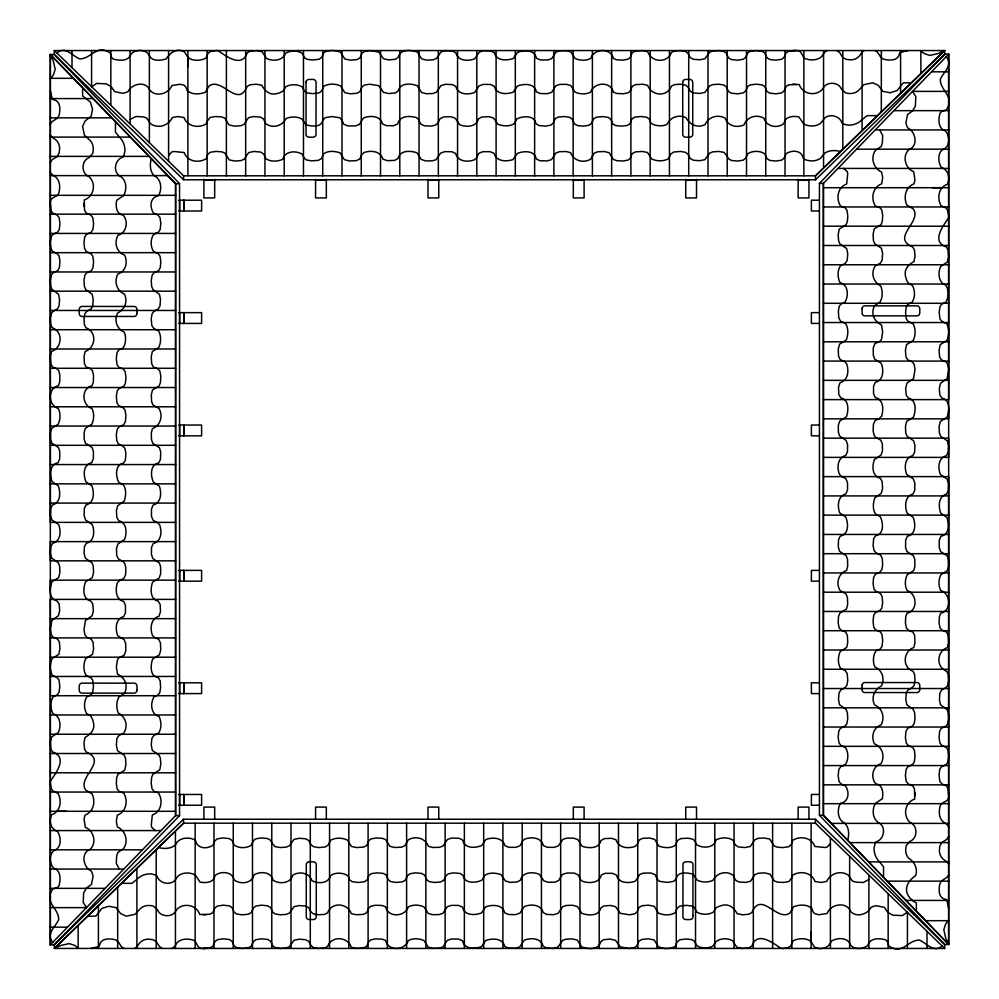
<?xml version="1.0" encoding="UTF-8"?>
<svg xmlns="http://www.w3.org/2000/svg" width="999" height="999" viewBox="0 0 999 999"><rect width="100%" height="100%" fill="white"/><g stroke="black" fill="none" stroke-linecap="round" stroke-linejoin="round"><path stroke-width="1.5" d="M179.558 815.596L175.587 815.596L175.599 183.691L50.35 54.508L175.599 183.691L175.587 815.596L50.337 944.879L54.296 944.879L179.558 815.596L179.558 183.691L54.308 54.508L54.308 50.549L944.704 50.549L944.667 54.52L815.496 179.77L183.591 179.77L54.308 54.508L50.35 54.508L50.337 944.879L50.337 599.388L175.599 599.388M187.887 66.808L187.899 57.405L184.503 51.861C176.536 47.54 170.205 52.76 166.234 58.891C160.901 60.664 151.91 61.776 149.238 55.457C146.291 48.589 133.254 48.876 130.245 55.557C127.36 61.676 118.669 60.489 113.274 59.128L111.688 57.567L110.177 53.009C96.428 43.506 91.296 59.141 79.608 58.891C72.328 56.019 65.422 45.517 56.943 52.984M942.057 946.016C933.578 953.483 926.672 942.981 919.392 940.109C907.704 939.859 902.572 955.494 888.823 945.991L887.312 941.433L885.726 939.872C879.644 937.974 870.079 937.761 867.881 945.179C863.373 949.662 852.159 950.149 849.637 943.206C846.34 937.05 836.313 937.786 831.243 941.27C828.92 948.226 820.853 950.224 814.497 947.139L811.101 941.595L811.113 932.192M948.663 54.121L948.65 944.492L944.692 944.492L815.409 819.23L183.504 819.23L54.333 944.48L54.333 948.438L944.692 948.451L944.692 944.492L819.442 815.309L819.442 183.404L944.704 54.121L948.663 54.121L948.663 399.612L823.401 399.612M819.442 183.404L823.413 183.404L823.401 815.309L948.65 944.492L823.413 815.234L823.413 183.404L948.65 54.158M187.899 92.333L185.901 87.05L184.078 85.252L180.207 84.266L171.853 85.527C168.694 94.293 154.733 97.602 149.363 89.435C145.292 80.644 131.606 83.829 128.059 91.508A14.248 13.262 0 0 1 122.54 93.269L114.648 91.621L111.251 86.726L106.244 83.841L96.716 83.404L91.858 86.613M907.142 912.387L902.284 915.596L892.756 915.159L887.749 912.274L884.352 907.379L876.46 905.731A14.248 13.262 0 0 0 870.941 907.492C867.357 915.396 853.009 918.393 849.387 909.028C843.443 901.622 830.331 904.844 827.147 913.473L818.793 914.734L814.922 913.748L813.099 911.95L811.101 906.667M50.362 203.222L50.937 210.14L52.472 212.962L57.08 215.097L59.091 217.532L59.965 223.401L59.278 229.545L57.455 232.292L52.822 234.403L51.099 236.963L50.337 242.407L50.899 248.476L52.51 251.398L57.13 253.571L59.053 255.944L59.952 261.363L59.403 267.657L57.705 270.642L53.072 272.864L51.236 275.212L50.362 280.382L50.737 286.351L52.06 289.535L58.479 294.193L59.565 299.3L59.116 305.731L57.467 308.866L52.984 311.376L51.261 313.686L50.375 318.494L50.749 324.675L52.26 327.709C63.449 331.855 62.163 347.952 51.511 351.461L50.412 356.331L50.737 363.399L52.36 366.845L57.03 368.881L58.879 370.904L59.89 375.549L59.665 382.13L58.354 385.739C47.29 388.236 48.002 405.082 58.229 408.491C60.802 413.199 60.415 419.355 58.242 424.15L51.661 428.434L50.474 432.679L50.562 439.31L51.836 443.181L58.441 447.502L59.778 451.598L59.703 458.841L57.992 462.774C49.438 464.41 49.575 475.137 52.21 481.68L58.304 485.939C60.652 492.532 60.752 502.897 52.447 504.895L50.687 508.441L50.487 515.584L51.936 519.967L58.579 524.5C61.276 531.093 60.814 541.333 52.647 543.306L50.799 546.603L50.412 553.434L51.673 558.091L58.329 562.762L59.628 566.133L59.915 572.464L58.666 577.534L51.948 581.83C49.488 587.887 48.626 599.063 56.906 600.861L59.053 603.633L59.703 610.439L58.491 615.659L51.848 620.441L50.35 629.308L51.174 634.59L52.935 637.012L57.605 639.16L59.366 642.045L59.952 648.451L58.879 654.258L52.085 658.603C49.725 663.711 49.538 670.429 52.385 675.386L56.955 677.422L59.016 679.969L59.803 686.425L59.116 692.082L57.492 694.68L53.209 696.815C50.087 701.56 50.175 708.603 52.935 713.511L54.833 714.622M948.638 795.778L948.063 788.86L946.528 786.038L941.92 783.903L939.909 781.468L939.035 775.599L939.722 769.455L941.545 766.708L946.178 764.597L947.901 762.037L948.663 756.593L948.101 750.524L946.49 747.602L941.87 745.429L939.947 743.056L939.048 737.637L939.597 731.343L941.295 728.358L945.928 726.136L947.764 723.788L948.638 718.618L948.263 712.649L946.94 709.465L940.521 704.807L939.435 699.7L939.884 693.269L941.533 690.134L946.016 687.624L947.739 685.314L948.625 680.506L948.251 674.325L946.74 671.291C935.551 667.145 936.837 651.048 947.489 647.539L948.588 642.669L948.263 635.601L946.64 632.155L941.97 630.119L940.121 628.096L939.11 623.451L939.335 616.87L940.646 613.261C951.71 610.764 950.998 593.918 940.771 590.509C938.198 585.801 938.585 579.645 940.758 574.85L947.339 570.566L948.526 566.321L948.438 559.69L947.164 555.819L940.559 551.498L939.222 547.402L939.297 540.159L941.008 536.226C949.562 534.59 949.425 523.863 946.79 517.32L940.696 513.061C938.348 506.468 938.248 496.103 946.553 494.105L948.313 490.559L948.513 483.416L947.064 479.033L940.421 474.5C937.724 467.907 938.186 457.667 946.353 455.694L948.201 452.397L948.588 445.566L947.327 440.909L940.671 436.238L939.372 432.867L939.085 426.536L940.334 421.466L947.052 417.17C949.512 411.113 950.374 399.937 942.094 398.139L939.947 395.367L939.297 388.561L940.509 383.341L947.152 378.559L948.65 369.692L947.826 364.41L946.065 361.988L941.395 359.84L939.634 356.955L939.048 350.549L940.121 344.742L946.915 340.397C949.275 335.289 949.462 328.571 946.615 323.614L942.045 321.578L939.984 319.031L939.197 312.575L939.884 306.918L941.508 304.32L945.791 302.185C948.913 297.44 948.825 290.397 946.065 285.489L944.167 284.378M84.003 203.222L83.978 206.568M914.997 795.778L915.022 792.432M115.459 121.653L115.434 132.105L119.418 137.088A17.795 16.546 -90 0 1 124.937 151.149L123.639 156.381A6.581 6.119 90 0 1 122.652 157.243C115.035 159.603 112.737 171.216 119.393 175.824A12.475 11.601 -90 0 0 120.342 176.373C126.661 180.07 127.048 189.623 123.739 195.479A1.861 1.736 -90 0 1 123.364 195.754L116.683 200.275C115.572 206.019 116.071 214.198 123.239 215.21C128.759 221.641 126.398 232.992 117.944 235.277C113.774 243.032 116.696 252.248 124.663 255.182C128.109 262.737 125.624 271.478 117.795 274.126C113.874 281.893 116.796 290.859 124.463 294.131C128.284 302.21 124.188 309.515 117.407 313.261C114.048 320.929 116.945 328.783 124.151 332.155C126.861 337.113 125.474 346.715 122.078 348.701M883.541 877.347L883.566 866.895L879.582 861.912A17.795 16.546 -90 0 1 874.063 847.851L875.361 842.619A6.581 6.119 -90 0 1 876.348 841.757C883.965 839.397 886.263 827.784 879.607 823.176A12.475 11.601 -90 0 0 878.658 822.627C872.339 818.93 871.952 809.377 875.261 803.521A1.861 1.736 -90 0 1 875.636 803.246L882.317 798.725C883.428 792.981 882.929 784.802 875.761 783.79C870.241 777.359 872.602 766.008 881.056 763.723C885.226 755.968 882.304 746.753 874.337 743.818C870.891 736.263 873.376 727.522 881.205 724.874C885.126 717.107 882.204 708.141 874.537 704.869C870.716 696.79 874.812 689.485 881.593 685.739C884.952 678.071 882.055 670.217 874.849 666.845C872.139 661.887 873.526 652.285 876.922 650.299M245.654 122.103L243.993 124.438L240.734 125.774L234.39 126.111L229.033 124.925L224.825 118.157L221.603 116.883L215.459 116.533L210.09 117.457L207.143 121.329M753.333 876.985L755.007 874.562L758.266 873.226L764.61 872.889L769.967 874.075L774.175 880.843L777.397 882.117L783.541 882.467L788.91 881.543L791.857 877.671M151.199 158.978C149.75 164.473 149.85 171.478 154.133 175.724A13.849 12.887 -90 0 0 155.507 176.498C161.563 180.344 161.875 189.585 158.729 195.379A1.798 1.673 -90 0 1 158.192 195.792C149.763 197.49 149.563 207.317 153.584 213.137L157.929 215.085L159.965 217.495L160.839 223.364L160.152 229.558L158.304 232.292L155.669 233.429M847.801 840.022C849.25 834.527 849.15 827.522 844.867 823.276A13.849 12.887 -90 0 0 843.493 822.502C837.437 818.656 837.125 809.415 840.271 803.621A1.798 1.673 -90 0 1 840.808 803.208C849.175 801.485 849.55 791.745 845.416 785.863L841.071 783.915L839.035 781.505L838.161 775.636L838.848 769.442L840.696 766.708L843.331 765.571M207.143 121.416L206.031 123.988C198.252 128.634 187.188 126.374 183.953 117.495L177.735 116.533L172.303 117.607C168.544 125.649 158.341 129.046 150.624 123.814L146.503 117.882L142.857 116.858L135.789 116.508L130.107 119.48M791.857 877.584L792.969 875.012C800.748 870.366 811.812 872.626 815.047 881.505L821.265 882.467L826.697 881.393C830.456 873.351 840.659 869.954 848.376 875.186L852.497 881.118L856.143 882.142L863.211 882.492L868.893 879.52M82.592 89.173L82.655 95.979L90.297 102.01L92.532 109.003L91.184 116.221L85.09 120.979L82.592 126.486L84.44 135.202L90.31 140.734A11.489 10.677 -90 0 1 92.982 145.866A14.76 13.736 -90 0 1 92.67 153.484L89.211 157.542M916.408 909.827L916.345 903.021C902.909 895.416 903.795 883.491 915.683 875.574C917.944 868.818 914.56 861.75 908.69 858.266A11.489 10.677 -90 0 1 906.018 853.134A14.76 13.736 -90 0 1 906.33 845.516L909.789 841.458M322.727 120.454C321.403 127.797 311.351 126.261 306.069 124.875L302.185 119.168C297.49 116.346 291.196 116.508 286.189 118.469C282.33 125.949 272.864 128.933 265.746 123.626L263.461 118.881L260.289 117.033L253.421 116.583L248.439 117.77L245.667 121.928M676.273 878.546C677.597 871.203 687.649 872.739 692.931 874.125L696.815 879.832C701.51 882.654 707.804 882.492 712.811 880.531C716.67 873.051 726.136 870.067 733.254 875.374L735.539 880.119L738.711 881.967L745.579 882.417L750.561 881.23L753.333 877.072M50.337 162.387L52.385 159.503L55.207 157.717A10.877 10.115 -90 0 0 55.732 157.455A7.705 7.168 90 0 0 57.168 156.456L59.166 153.022L59.64 148.302A11.339 10.552 -90 0 0 58.004 142.557A11.651 10.839 -90 0 0 54.608 138.936L54.358 138.786A16.483 15.335 90 0 1 52.06 137.075A9.515 8.854 90 0 1 50.337 134.977M948.663 836.613L946.615 839.497L943.793 841.283A10.877 10.115 -90 0 0 943.268 841.545A7.705 7.168 90 0 0 941.832 842.544L939.834 845.978L939.36 850.698A11.339 10.552 -90 0 0 940.996 856.443A11.651 10.839 -90 0 0 944.392 860.064L944.754 860.289A16.483 15.335 -90 0 1 946.94 861.925A9.515 8.854 -90 0 1 948.663 864.023M322.727 120.367L325.199 117.657L331.868 116.558L339.772 117.757L341.983 120.192M676.273 878.633L673.801 881.343L667.132 882.442L659.228 881.243L657.017 878.808M284.553 89.023C283.079 92.12 279.233 92.944 276.199 93.781C269.081 95.292 264.76 90.559 261.701 85.202L256.318 84.203L250.025 84.778L247.115 86.526C237.712 108.804 221.953 76.723 209.053 85.976L205.332 92.283C199.937 94.256 192.595 94.992 187.899 91.071M714.447 909.977C715.921 906.88 719.767 906.056 722.801 905.219C729.919 903.708 734.24 908.441 737.299 913.798L742.682 914.797L748.975 914.222L751.885 912.474C761.288 890.196 777.047 922.277 789.947 913.024L793.668 906.717C799.063 904.744 806.405 904.008 811.101 907.929M284.565 55.045L285.677 53.147C290.572 50.4 297.615 50.3 302.36 53.422L304.495 57.717L307.093 59.328L312.749 60.015L319.218 59.228L321.765 57.168L323.801 52.597C328.746 49.75 335.464 49.938 340.584 52.298L344.93 59.091L350.724 60.165L357.142 59.578L360.027 57.817L362.162 53.147L364.598 51.386L369.88 50.562L378.746 52.06L383.529 58.704L388.736 59.915L395.554 59.266L398.326 57.118C400.124 48.839 411.301 49.7 417.357 52.16L421.653 58.879L426.723 60.127L433.054 59.84L436.413 58.554L441.083 51.886L445.754 50.637L452.584 51.011L455.881 52.86C457.854 61.026 468.094 61.488 474.687 58.791L479.22 52.148L483.591 50.699L490.746 50.899L494.293 52.66C496.291 60.976 506.655 60.864 513.249 58.516L517.507 52.423C524.063 49.825 534.752 49.613 536.413 58.204L540.347 59.915L547.589 60.002L551.673 58.654L556.006 52.048L559.865 50.774L566.495 50.687L570.754 51.873L575.037 58.454C579.832 60.639 585.988 61.014 590.696 58.441C594.105 48.227 610.938 47.515 613.448 58.566L617.045 59.878L623.638 60.102L628.284 59.091L630.294 57.243L632.342 52.585L635.789 50.949L642.856 50.624L647.727 51.723C651.223 62.375 667.332 63.661 671.465 52.472L674.5 50.974L680.694 50.587L685.501 51.473L687.811 53.209L690.309 57.68L693.456 59.328L699.887 59.778L704.982 58.691L709.652 52.273L712.836 50.961L718.805 50.574L723.963 51.449L726.323 53.284L728.546 57.917L731.53 59.615L737.824 60.165L743.244 59.278L745.616 57.343L747.789 52.735L750.711 51.111L756.767 50.562L762.225 51.311L764.772 53.034L766.895 57.667L769.642 59.49L775.786 60.177L781.643 59.303L784.09 57.293L786.225 52.685L789.035 51.149L795.966 50.574M714.435 943.955L713.323 945.853C708.428 948.6 701.385 948.7 696.64 945.578L694.505 941.283L691.907 939.672L686.251 938.985L679.782 939.772L677.235 941.832L675.199 946.403C670.254 949.25 663.536 949.062 658.416 946.702L654.07 939.909L648.276 938.835L641.857 939.422L638.973 941.183L636.838 945.853L634.402 947.614L629.12 948.438L620.254 946.94L615.471 940.296L610.264 939.085L603.446 939.734L600.674 941.882C598.876 950.161 587.699 949.3 581.643 946.84L577.347 940.121L572.277 938.873L565.946 939.16L562.587 940.446L557.917 947.114L553.246 948.363L546.416 947.989L543.119 946.14C541.146 937.974 530.906 937.512 524.313 940.209L519.78 946.852L515.409 948.301L508.254 948.101L504.707 946.34C502.709 938.024 492.345 938.136 485.751 940.484L481.493 946.577C474.937 949.175 464.248 949.387 462.587 940.796L458.653 939.085L451.411 938.998L447.327 940.346L442.994 946.952L439.135 948.226L432.505 948.313L428.246 947.127L423.963 940.546C419.168 938.361 413.012 937.986 408.304 940.559C404.895 950.773 388.062 951.485 385.552 940.434L381.955 939.122L375.362 938.898L370.716 939.909L368.706 941.757L366.658 946.415L363.211 948.051L356.144 948.376L351.273 947.277C347.777 936.625 331.668 935.339 327.535 946.528L324.5 948.026L318.306 948.413L313.499 947.527L311.188 945.791L308.691 941.32L305.544 939.672L299.113 939.222L294.018 940.309L289.348 946.727L286.164 948.039L280.195 948.426L275.037 947.551L272.677 945.716L270.454 941.083L267.47 939.385L261.176 938.835L255.756 939.722L253.384 941.657L251.211 946.265L248.289 947.889L242.233 948.438L236.775 947.689L234.228 945.966L232.105 941.333L229.358 939.51L223.214 938.823L217.357 939.697L214.91 941.707L212.775 946.315L209.965 947.851L203.034 948.426M284.553 88.699L285.664 86.801C290.572 84.041 297.615 83.953 302.36 87.063L304.483 91.334L307.068 92.957L312.687 93.656L319.18 92.882L321.753 90.834L323.788 86.264C328.708 83.367 335.427 83.591 340.547 85.914L344.855 92.695L350.562 93.806L357.055 93.244L359.99 91.508L362.125 86.838L364.498 85.065L369.68 84.203L378.683 85.664L383.416 92.295L388.486 93.556L395.392 92.969L398.276 90.859C400.062 82.555 411.163 83.304 417.282 85.752L421.541 92.445L426.461 93.744L432.879 93.519L436.338 92.258L440.996 85.589L445.579 84.278L452.447 84.615L455.819 86.438C457.829 94.655 467.969 95.105 474.625 92.47L479.158 85.827L483.466 84.353L490.621 84.515L494.243 86.239C496.291 94.555 506.58 94.568 513.224 92.17L517.494 86.076C524.025 83.429 534.79 83.279 536.401 91.846L540.322 93.556L547.564 93.644L551.66 92.308L555.993 85.702L559.852 84.415L566.483 84.328L570.741 85.502L575.024 92.095C579.807 94.293 585.963 94.643 590.684 92.095C594.105 81.906 610.926 81.156 613.423 92.183L616.982 93.519L623.551 93.756L628.234 92.757L630.282 90.921L632.305 86.264L635.701 84.603L642.732 84.253L647.664 85.34C651.236 95.754 667.12 97.64 671.44 86.151L674.425 84.628L680.569 84.216L685.451 85.09L687.799 86.826L690.284 91.296L693.381 92.957L699.762 93.431L704.932 92.383L709.602 85.951L712.762 84.615L718.718 84.203L723.95 85.077L726.323 86.925L728.533 91.546L731.493 93.244L737.749 93.819L743.206 92.932L745.591 91.021L747.751 86.413L750.661 84.765L756.73 84.191L762.2 84.94L764.759 86.663L766.882 91.296L769.617 93.132L775.773 93.819L781.668 92.944L784.103 90.921L786.225 86.326L789.048 84.778L799.237 84.49C802.422 94.368 815.996 96.791 822.714 88.998C825.561 81.306 838.398 81.468 841.42 88.973M714.447 910.301L713.336 912.199C708.428 914.959 701.385 915.047 696.64 911.937L694.517 907.666L691.932 906.043L686.313 905.344L679.819 906.118L677.247 908.166L675.212 912.736C670.292 915.633 663.573 915.409 658.453 913.086L654.145 906.305L648.438 905.194L641.945 905.756L639.01 907.492L636.875 912.162L634.502 913.935L629.32 914.797L620.317 913.336L615.584 906.705L610.514 905.444L603.608 906.031L600.724 908.141C598.938 916.445 587.837 915.696 581.718 913.248L577.459 906.555L572.539 905.256L566.121 905.481L562.662 906.742L558.004 913.411L553.421 914.722L546.553 914.385L543.181 912.562C541.171 904.345 531.031 903.895 524.375 906.53L519.842 913.173L515.534 914.647L508.379 914.485L504.757 912.761C502.709 904.445 492.42 904.432 485.776 906.83L481.506 912.924C474.962 915.534 464.235 915.771 462.599 907.154L458.678 905.444L451.436 905.356L447.34 906.692L443.007 913.298L439.148 914.584L432.517 914.672L428.259 913.498L423.976 906.905C419.193 904.707 413.037 904.357 408.316 906.905C404.895 917.094 388.074 917.844 385.577 906.817L382.018 905.481L375.449 905.244L370.766 906.243L368.718 908.079L366.695 912.736L363.299 914.397L356.268 914.747L351.336 913.66C347.764 903.246 331.88 901.36 327.56 912.849L324.575 914.372L318.431 914.784L313.549 913.91L311.201 912.174L308.716 907.704L305.619 906.043L299.238 905.569L294.068 906.617L289.398 913.049L286.238 914.385L280.282 914.797L275.05 913.923L272.677 912.075L270.467 907.454L267.507 905.756L261.251 905.181L255.794 906.068L253.409 907.979L251.248 912.587L248.339 914.235L242.27 914.809L236.8 914.06L234.241 912.337L232.118 907.704L229.383 905.868L223.227 905.181L217.332 906.056L214.897 908.079L212.775 912.674L209.952 914.222L199.763 914.51C196.578 904.632 183.004 902.209 176.286 910.002C173.439 917.694 160.602 917.532 157.58 910.027M284.565 55.382C280.831 61.039 272.078 61.239 266.533 58.454L262.213 51.836L257.23 50.612L250.437 51.024L247.228 52.76C241.883 68.369 226.149 56.131 218.144 50.699A11.114 10.327 0 0 0 216.184 50.537L210.901 51.399L208.354 52.922L205.844 58.217C200.524 60.852 192.695 61.364 187.899 57.405M714.435 943.618C718.169 937.961 726.922 937.761 732.467 940.546L736.787 947.164L741.77 948.388L748.563 947.976L751.772 946.24C757.117 930.631 772.851 942.869 780.856 948.301A11.114 10.327 0 0 0 782.816 948.463L788.099 947.601L790.646 946.078L793.156 940.783C798.476 938.148 806.305 937.636 811.101 941.595M52.772 942.232C45.305 933.765 55.794 926.86 58.679 919.579C58.929 907.879 43.294 902.746 52.797 888.998L57.355 887.499L58.916 885.913C60.814 879.832 61.026 870.266 53.609 868.056C49.126 863.548 48.639 852.347 55.582 849.812C61.738 846.528 61.001 836.5 57.517 831.43C50.562 829.108 48.564 821.041 51.648 814.684C60.464 811.812 62.113 800.898 58.004 793.343L52.71 790.821L51.186 788.286L50.325 783.004A11.114 10.327 -90 0 1 50.474 781.043C55.919 773.039 68.157 757.304 52.547 751.96L50.812 748.75L50.4 741.957L51.623 736.975L58.242 732.642C61.026 727.097 60.827 718.343 55.17 714.622M946.228 56.768C953.695 65.235 943.206 72.14 940.321 79.421C940.071 91.121 955.706 96.254 946.203 110.002L941.645 111.501L940.084 113.087C938.186 119.168 937.974 128.734 945.391 130.944C949.874 135.452 950.361 146.653 943.418 149.188C937.262 152.472 937.999 162.5 941.483 167.57C948.438 169.892 950.436 177.959 947.352 184.315C938.536 187.188 936.887 198.102 940.996 205.657L946.29 208.179L947.814 210.714L948.675 215.996A11.114 10.327 -90 0 1 948.526 217.957C943.081 225.961 930.843 241.696 946.453 247.04L948.188 250.25L948.6 257.043L947.377 262.025L940.758 266.358C937.974 271.903 938.173 280.657 943.83 284.378M86.389 907.317L83.192 902.472L83.629 892.944L86.513 887.924L91.409 884.54L93.044 876.647A14.248 13.262 -90 0 0 91.296 871.128C83.392 867.544 80.395 853.196 89.76 849.575C97.165 843.593 93.931 830.556 85.315 827.334L84.053 818.968L85.04 815.109C93.494 811.812 95.842 801.985 92.07 793.855L85.764 790.134C76.523 777.309 108.579 761.363 86.314 752.072L84.565 749.163L83.991 742.869L84.99 737.487C90.335 734.427 95.08 730.094 93.569 722.976C92.732 719.954 91.908 716.108 88.811 714.622M912.611 91.683L915.808 96.528L915.371 106.056L912.487 111.076L907.591 114.46L905.956 122.353A14.248 13.262 -90 0 0 907.704 127.872C915.608 131.456 918.605 145.804 909.24 149.425C901.835 155.407 905.069 168.444 913.685 171.666L914.947 180.032L913.96 183.891C905.506 187.188 903.158 197.015 906.93 205.145L913.236 208.866C922.477 221.691 890.421 237.637 912.686 246.928L914.435 249.837L915.009 256.131L914.01 261.513C908.665 264.573 903.92 268.906 905.431 276.024C906.268 279.046 907.092 282.892 910.189 284.378M168.594 155.557L171.853 151.935L173.951 151.486L184.178 152.535C187.2 161.551 198.676 163.449 206.156 158.741L207.967 154.096L210.389 152.248L216.121 151.411L221.978 151.873L225 153.209L229.333 159.99L235.115 161.039L241.134 160.589L244.181 159.178L248.776 152.51L254.196 151.461L260.776 152.085L263.636 154.033L265.921 158.741C270.729 161.975 277.647 161.663 282.767 159.266C284.965 150.824 295.966 150.325 302.322 154.258L304.245 158.229L306.431 159.952L311.351 160.839L318.306 160.377L321.453 158.554L323.476 153.883C328.122 150.412 334.94 151.049 340.159 152.884L344.318 159.59L349.188 160.964L356.268 160.664L359.702 159.053L361.925 154.408L363.973 152.547C371.104 150.062 380.582 151.074 382.979 159.216L387.462 160.702L394.705 160.389L398.039 158.441C399.812 150.05 410.564 150.537 416.933 152.76L421.191 159.403L425.586 160.901L432.28 160.839L436.039 159.69L440.671 153.084L444.83 151.623L451.835 151.736L455.594 153.434C457.704 161.588 467.432 162.4 474.288 159.877L476.261 158.179L478.896 153.322L482.829 151.698L490.01 151.673L494.006 153.259C496.266 161.451 506.056 161.975 512.974 159.578L517.27 153.484C523.588 150.737 534.715 150.275 536.251 158.891L539.872 160.702L547.14 160.926L551.473 159.653L555.844 153.047L559.54 151.686L566.121 151.511L570.566 152.647C573.613 160.689 583.191 163.611 590.696 159.166L594.143 153.209L597.652 151.786L604.37 151.523L609.165 152.71L613.299 159.34L616.758 160.714L623.301 161.001L628.134 160.04L630.244 158.204L632.28 153.496L635.576 151.848L642.494 151.461L647.552 152.51L651.66 158.941C656.743 161.376 663.498 161.576 668.456 158.716L670.766 154.071L673.663 152.035L680.431 151.436L685.376 152.285L687.762 154.008L690.272 158.529L693.331 160.215L699.662 160.714L704.907 159.665L709.615 153.197L712.749 151.873L718.631 151.461L723.888 152.323L727.222 156.119M830.406 843.443L827.147 847.065L825.049 847.514L814.822 846.465C811.8 837.449 800.324 835.551 792.844 840.259L791.033 844.904L788.611 846.752L782.879 847.589L777.022 847.127L774 845.791L769.667 839.01L763.885 837.961L757.866 838.411L754.819 839.822L750.224 846.49L744.804 847.539L738.224 846.915L735.364 844.967L733.079 840.259C728.271 837.025 721.353 837.337 716.233 839.734C714.035 848.176 703.034 848.675 696.678 844.742L694.755 840.771L692.569 839.048L687.649 838.161L680.694 838.623L677.547 840.446L675.524 845.117C670.878 848.588 664.06 847.951 658.841 846.116L654.682 839.41L649.812 838.036L642.732 838.336L639.298 839.947L637.075 844.592L635.027 846.453C627.896 848.938 618.418 847.926 616.021 839.784L611.538 838.298L604.295 838.611L600.961 840.559C599.188 848.95 588.436 848.463 582.067 846.24L577.809 839.597L573.414 838.099L566.72 838.161L562.961 839.31L558.329 845.916L554.17 847.377L547.165 847.264L543.406 845.566C541.296 837.412 531.568 836.6 524.712 839.123L522.739 840.821L520.104 845.678L516.171 847.302L508.991 847.327L504.994 845.741C502.734 837.549 492.944 837.025 486.026 839.422L481.73 845.516C475.412 848.263 464.285 848.725 462.749 840.109L459.128 838.298L451.86 838.074L447.527 839.347L443.156 845.953L439.46 847.314L432.879 847.489L428.434 846.353C425.387 838.311 415.809 835.389 408.304 839.834L404.857 845.791L401.348 847.214L394.63 847.477L389.835 846.29L385.701 839.659L382.242 838.286L375.699 837.999L370.866 838.96L368.756 840.796L366.72 845.504L363.424 847.152L356.506 847.539L351.448 846.49L347.34 840.059C342.257 837.624 335.502 837.424 330.544 840.284L328.234 844.929L325.337 846.965L318.569 847.564L313.624 846.715L311.238 844.992L308.728 840.471L305.669 838.785L299.338 838.286L294.093 839.335L289.385 845.803L286.251 847.127L280.369 847.539L275.112 846.677L271.778 842.881M943.293 50.562L942.407 51.211A27.435 25.524 0 0 1 938.323 53.496L929.807 55.407L924.337 53.609A14.71 13.686 0 0 1 921.328 51.111L920.866 50.662L920.866 72.715M55.707 948.438L56.593 947.789A27.435 25.524 0 0 1 60.677 945.504L69.193 943.593L74.663 945.391A14.71 13.686 0 0 1 77.672 947.889L78.134 948.338L78.134 926.285M155.757 233.429L153.634 234.465C150.3 239.198 150.424 246.553 153.471 251.411L158.104 253.609L159.977 256.044L160.839 261.551L160.265 267.732L158.591 270.654L153.946 272.889L152.11 275.287L151.249 280.557L151.661 286.438L152.984 289.573L159.453 294.28L160.502 299.525L160.002 305.856L158.317 308.903L153.796 311.426L152.073 313.811L151.224 318.756L151.823 325.524L153.858 328.421L158.504 330.731C161.363 335.689 161.164 342.432 158.729 347.527L152.298 351.623L151.249 356.693L151.636 363.599L153.272 366.895L157.992 368.943L159.828 371.054L160.789 375.874L160.502 382.43L159.128 385.889L152.497 390.022L151.311 394.817L151.573 401.536L152.997 405.045L158.953 408.479C163.399 415.996 160.477 425.574 152.422 428.621L151.299 433.054L151.473 439.647L152.835 443.344L159.44 447.714L160.714 452.048L160.489 459.303L158.679 462.937C150.062 464.473 150.512 475.599 153.272 481.905L159.365 486.213C161.763 493.131 161.239 502.922 153.047 505.169L151.461 509.165L151.486 516.346L153.097 520.279L157.967 522.927L159.665 524.887C162.188 531.755 161.376 541.483 153.222 543.593L151.523 547.352L151.411 554.358L152.872 558.516L159.478 563.149L160.627 566.908L160.677 573.601L159.191 577.984L152.547 582.255C150.325 588.623 149.838 599.363 158.229 601.148L160.177 604.482L160.489 611.713L159.003 616.208C150.861 618.606 149.85 628.084 152.335 635.202L154.196 637.262L158.841 639.485L160.452 642.919L160.752 649.999L159.378 654.869L152.672 659.028C150.837 664.248 150.187 671.066 153.671 675.699L158.341 677.734L160.165 680.881L160.627 687.836L159.74 692.757L158.017 694.929L154.046 696.852C150.112 703.221 150.612 714.21 159.053 716.42C161.451 721.528 161.763 728.458 158.529 733.254L153.821 735.539L151.873 738.411L151.249 744.992L152.298 750.411L158.966 755.007L160.377 758.054L160.827 764.06L159.778 769.854L152.997 774.188L151.661 777.197L151.199 783.066L152.023 788.798L153.883 791.22L158.529 793.031C163.237 800.499 161.338 811.987 152.323 814.997L151.274 825.236L151.723 827.334L155.345 830.581M843.243 765.571L845.366 764.535C848.7 759.802 848.576 752.447 845.529 747.589L840.896 745.391L839.023 742.956L838.161 737.449L838.735 731.268L840.409 728.346L845.054 726.111L846.89 723.713L847.751 718.443L847.339 712.562L846.016 709.427L839.547 704.72L838.498 699.475L838.998 693.144L840.683 690.097L845.204 687.574L846.927 685.189L847.776 680.244L847.177 673.476L845.142 670.579L840.496 668.269C837.637 663.311 837.836 656.568 840.271 651.473L846.702 647.377L847.751 642.307L847.364 635.401L845.728 632.105L841.008 630.057L839.172 627.946L838.211 623.126L838.498 616.57L839.872 613.111L846.503 608.978L847.689 604.183L847.427 597.464L846.003 593.955L840.047 590.521C835.601 583.004 838.523 573.426 846.578 570.379L847.701 565.946L847.527 559.353L846.165 555.656L839.56 551.286L838.286 546.952L838.511 539.697L840.321 536.063C848.938 534.527 848.488 523.401 845.728 517.095L839.635 512.787C837.237 505.869 837.761 496.078 845.953 493.831L847.539 489.835L847.514 482.654L845.903 478.721L841.033 476.073L839.335 474.113C836.812 467.245 837.624 457.517 845.778 455.407L847.477 451.648L847.589 444.642L846.128 440.484L839.522 435.851L838.373 432.092L838.323 425.399L839.809 421.016L846.453 416.745C848.675 410.377 849.162 399.637 840.771 397.852L838.823 394.518L838.511 387.287L839.997 382.792C848.139 380.394 849.15 370.916 846.665 363.798L844.804 361.738L840.159 359.515L838.548 356.081L838.248 349.001L839.622 344.131L846.328 339.972C848.163 334.752 848.813 327.934 845.329 323.301L840.659 321.266L838.835 318.119L838.373 311.164L839.26 306.243L840.983 304.071L844.954 302.148C848.888 295.779 848.388 284.79 839.947 282.58C837.549 277.472 837.237 270.542 840.471 265.746L845.179 263.461L847.127 260.589L847.751 254.008L846.702 248.589L840.034 243.993L838.623 240.946L838.173 234.94L839.222 229.146L846.003 224.812L847.339 221.803L847.801 215.934L846.977 210.202L845.117 207.78L840.471 205.969C835.763 198.501 837.661 187.013 846.677 184.003L847.726 173.764L847.277 171.666L843.656 168.419M88.749 157.767C81.256 160.789 81.094 173.626 88.786 176.461C96.628 183.242 94.056 196.653 84.278 199.95L84.565 210.14L86.114 212.962L90.709 215.085L92.732 217.52L93.606 223.414L92.919 229.558L91.084 232.292L86.451 234.428L84.728 236.988L83.978 242.457L84.553 248.526L86.201 251.436L90.797 253.584L92.72 255.981L93.594 261.426L93.032 267.695L91.334 270.654L86.713 272.852L84.865 275.237L83.991 280.469L84.391 286.426L85.739 289.573L92.158 294.255L93.219 299.425L92.745 305.806L91.071 308.903L86.613 311.376L84.878 313.736L84.003 318.619L84.415 324.762L85.939 327.747C97.427 332.068 95.542 347.952 85.127 351.523L84.041 356.456L84.391 363.486L86.039 366.87L90.709 368.893L92.545 370.954L93.544 375.636L93.307 382.205L91.97 385.764C80.944 388.261 81.693 405.082 91.883 408.504C94.43 413.211 94.068 419.368 91.871 424.163L85.29 428.434L84.116 432.692L84.203 439.335L85.489 443.194L92.095 447.527L93.431 451.623L93.344 458.866L91.633 462.787C83.029 464.435 83.242 475.137 85.852 481.693L91.958 485.951C94.356 492.607 94.343 502.897 86.026 504.932L84.303 508.566L84.141 515.721L85.614 520.017L92.258 524.562C94.893 531.218 94.443 541.358 86.226 543.356L84.403 546.728L84.066 553.608L85.377 558.191L92.033 562.849L93.294 566.296L93.531 572.727L92.233 577.647L85.539 581.893C83.092 588.024 82.343 599.113 90.647 600.911L92.757 603.796L93.344 610.701L92.07 615.759L85.452 620.504L83.991 629.507L84.853 634.69L86.626 637.062L91.296 639.185L93.032 642.132L93.594 648.626L92.482 654.333L85.702 658.628C83.379 663.748 83.154 670.479 86.051 675.399L90.622 677.434L92.67 680.007L93.444 686.5L92.745 692.12L91.121 694.692L86.851 696.827C83.741 701.573 83.829 708.616 86.588 713.511L88.486 714.635M910.251 841.233C917.844 838.149 917.844 825.261 910.064 822.439C902.447 815.596 904.907 802.234 914.722 799.05L914.435 788.86L912.886 786.038L908.291 783.915L906.268 781.48L905.394 775.586L906.081 769.442L907.916 766.708L912.549 764.572L914.272 762.012L915.022 756.543L914.447 750.474L912.799 747.564L908.203 745.416L906.28 743.019L905.406 737.574L905.968 731.305L907.666 728.346L912.287 726.148L914.135 723.763L915.009 718.531L914.609 712.574L913.261 709.427L906.842 704.745L905.781 699.575L906.255 693.194L907.929 690.097L912.387 687.624L914.122 685.264L914.997 680.381L914.584 674.238L913.061 671.253C901.573 666.932 903.458 651.048 913.873 647.477L914.959 642.544L914.609 635.514L912.961 632.13L908.291 630.107L906.455 628.046L905.456 623.364L905.693 616.795L907.03 613.236C918.056 610.739 917.307 593.918 907.117 590.496C904.57 585.789 904.932 579.632 907.129 574.837L913.71 570.566L914.884 566.308L914.797 559.665L913.511 555.806L906.905 551.473L905.569 547.377L905.656 540.134L907.367 536.213C915.933 534.602 915.783 523.838 913.148 517.307L907.042 513.049C904.644 506.393 904.657 496.103 912.974 494.068L914.697 490.434L914.859 483.279L913.386 478.983L906.742 474.438C904.107 467.782 904.557 457.642 912.774 455.644L914.597 452.272L914.934 445.392L913.623 440.809L906.967 436.151L905.706 432.704L905.469 426.273L906.767 421.353L913.461 417.107C915.908 410.976 916.657 399.887 908.353 398.089L906.243 395.204L905.656 388.299L906.93 383.241L913.548 378.496L915.009 369.493L914.147 364.31L912.374 361.938L907.704 359.815L905.968 356.868L905.406 350.374L906.518 344.667L913.298 340.372C915.621 335.252 915.846 328.521 912.949 323.601L908.378 321.566L906.33 318.993L905.556 312.5L906.255 306.88L907.879 304.308L912.149 302.173C915.259 297.427 915.171 290.384 912.412 285.489L910.514 284.365M120.105 580.157L117.395 582.742C115.347 589.447 115.372 599.562 123.739 601.485L125.474 605.431L125.437 612.787L123.714 616.633C115.36 618.668 115.147 628.995 117.695 635.664L124.251 639.81L125.699 643.731L125.737 651.061L124.138 655.294L119.193 657.617L117.545 659.415L116.346 666.87L117.432 673.975C124.525 677.547 128.446 684.552 124.663 693.119L118.956 697.002C116.134 701.685 116.296 707.991 118.257 712.986C125.737 716.857 128.721 726.323 123.414 733.441L118.669 735.726L116.821 738.885L116.371 745.754L117.557 750.736L124.226 755.182L125.562 758.441L125.899 764.784L124.713 770.154L117.944 774.362L116.671 777.584L116.321 783.728L117.245 789.098L119.156 791.32L123.776 793.156C128.421 800.936 126.161 812 117.283 815.221L116.321 821.453L117.395 826.872C125.437 830.644 128.834 840.846 123.601 848.563L117.657 852.684L116.646 856.318L116.296 863.398L119.268 869.068M878.895 418.843L881.605 416.258C883.653 409.553 883.628 399.438 875.261 397.515L873.526 393.569L873.563 386.213L875.286 382.367C883.64 380.332 883.853 370.005 881.305 363.336L874.749 359.19L873.301 355.269L873.263 347.939L874.862 343.706L879.807 341.383L881.455 339.585L882.654 332.13L881.568 325.025C874.475 321.453 870.554 314.448 874.337 305.881L880.044 301.998C882.866 297.315 882.704 291.009 880.743 286.014C873.263 282.143 870.279 272.677 875.586 265.559L880.331 263.274L882.179 260.115L882.629 253.247L881.443 248.264L874.774 243.818L873.438 240.559L873.101 234.216L874.287 228.846L881.056 224.638L882.329 221.416L882.679 215.272L881.755 209.902L879.844 207.68L875.224 205.844C870.579 198.064 872.839 187 881.717 183.779L882.679 177.547L881.605 172.128C873.563 168.356 870.166 158.154 875.399 150.437L881.343 146.316L882.354 142.682L882.704 135.602L879.732 129.932M121.054 348.988L118.856 349.912L117.058 352.447L116.296 358.329L116.995 364.56L118.831 367.27L123.526 369.23L125.212 371.778L125.936 377.372L125.375 383.429L123.789 386.326L119.168 388.399L117.233 390.746L116.359 396.328L116.895 402.485L118.481 405.457L123.077 407.667L125.012 409.99L125.924 415.372L125.387 421.678L123.689 424.675L119.043 426.935L117.208 429.283L116.321 434.403L116.771 440.671L118.357 443.818L122.952 446.166L124.912 448.389L125.911 453.421L125.325 460.377L123.277 463.286C114.76 464.697 115.672 476.623 118.794 482.367L123.164 484.627C126.673 489.185 125.949 495.929 124.213 501.098L117.757 505.681L116.433 510.427L116.808 517.432L118.681 520.716C126.898 522.652 127.16 532.904 124.55 539.423L117.919 544.055L116.483 548.451L116.696 555.382L118.369 558.941L123.152 561.55L124.863 563.661L125.837 567.894L125.612 574.725L123.888 578.421L120.192 580.157M877.946 650.012L880.144 649.088L881.942 646.553L882.704 640.671L882.005 634.44L880.169 631.73L875.474 629.77L873.788 627.222L873.064 621.628L873.626 615.571L875.211 612.674L879.832 610.601L881.767 608.254L882.641 602.672L882.105 596.515L880.519 593.543L875.923 591.333L873.988 589.01L873.076 583.628L873.613 577.322L875.311 574.325L879.957 572.065L881.792 569.717L882.679 564.597L882.229 558.329L880.643 555.182L876.048 552.834L874.088 550.611L873.089 545.579L873.675 538.623L875.723 535.714C884.24 534.303 883.328 522.377 880.206 516.633L875.836 514.373C872.327 509.815 873.051 503.071 874.787 497.902L881.243 493.319L882.567 488.573L882.192 481.568L880.319 478.284C872.102 476.348 871.84 466.096 874.45 459.577L881.081 454.945L882.517 450.549L882.304 443.618L880.631 440.059L875.848 437.45L874.137 435.339L873.163 431.106L873.388 424.275L875.112 420.579L878.808 418.843M877.534 115.672L867.082 115.647L862.1 119.63A17.795 16.546 0 0 1 848.026 125.15L842.806 123.851A6.581 6.119 0 0 1 841.945 122.865C839.585 115.247 827.959 112.962 823.363 119.605A12.475 11.601 0 0 0 822.814 120.554C819.105 126.873 809.565 127.26 803.708 123.951A1.861 1.736 0 0 1 803.433 123.576L798.913 116.895C793.156 115.784 784.989 116.284 783.978 123.451C777.547 128.971 766.196 126.611 763.91 118.157C756.156 113.986 746.94 116.92 743.993 124.875C736.438 128.334 727.709 125.837 725.062 118.007C717.282 114.086 708.328 117.008 705.044 124.675C696.977 128.496 689.672 124.4 685.926 117.62C678.259 114.261 670.404 117.158 667.032 124.363C662.062 127.073 652.459 125.687 650.486 122.29M121.466 883.328L131.918 883.353L136.9 879.37A17.795 16.546 0 0 1 150.974 873.85L156.194 875.149A6.581 6.119 0 0 1 157.055 876.135C159.415 883.753 171.041 886.038 175.637 879.395A12.475 11.601 0 0 0 176.186 878.446C179.895 872.127 189.435 871.74 195.292 875.049A1.861 1.736 0 0 1 195.567 875.424L200.087 882.105C205.844 883.216 214.011 882.716 215.022 875.549C220.529 870.753 232.692 871.453 234.216 879.982C240.297 884.615 252.148 883.653 253.908 874.974C260.04 871.028 271.266 871.652 272.964 880.119C279.121 884.465 290.622 883.64 292.757 875.199C299.3 871.003 309.44 872.701 311.925 880.631C318.119 884.078 328.334 883.665 330.619 875.686C335.377 871.465 346.228 873.076 348.514 876.71M908.178 50.637L900.499 52.373A4.121 3.834 0 0 0 899.5 53.484C898.451 60.839 889.772 60.714 884.09 59.328A7.93 7.368 0 0 1 882.092 58.292M90.822 948.363L98.501 946.627A4.121 3.834 0 0 0 99.5 945.516C100.549 938.161 109.228 938.286 114.91 939.672A7.93 7.368 0 0 1 116.908 940.708M931.543 71.828L948.688 71.828M72.49 78.322L50.45 78.322L50.899 77.86A14.71 13.686 -90 0 0 53.397 74.85L55.195 69.381L53.284 60.864A27.435 25.524 -90 0 0 50.986 56.781L50.35 55.894M792.619 84.191L795.966 84.216M912.374 91.384L948.688 91.384M50.337 98.576L93.107 98.576M894.517 110.652L948.663 110.652M50.337 117.857L111.626 117.857M875.486 129.932L948.663 129.932M50.337 137.088L129.92 137.088M856.73 149.176L948.663 149.176M50.337 156.381L148.626 156.381M838.161 168.419L948.663 168.419M50.337 175.612L167.12 175.612M54.308 50.549L183.591 175.812L815.496 175.812L944.667 50.562L815.496 175.812L815.496 179.77M203.896 180.095L214.685 180.095M315.559 180.095L326.336 180.095M427.972 180.095L438.761 180.095M573.314 180.095L584.103 180.095M685.726 180.095L696.515 180.095M798.139 180.095L808.928 180.095M203.896 180.27L214.685 180.27M315.559 180.27L326.336 180.27M427.972 180.27L438.761 180.27M573.314 180.27L584.103 180.27M685.726 180.27L696.515 180.27M798.139 180.27L808.928 180.27M175.599 183.691L179.558 183.691M932.404 187.712L941.807 187.712M823.626 187.712L948.663 187.712M50.337 195.329L175.599 195.329M178.759 200.212L201.611 200.212L201.611 211.001L178.759 211.001M819.105 200.212L811.388 200.212L811.388 211.001L819.105 211.001M823.401 206.955L948.663 206.955M50.337 214.161L175.599 214.161M823.401 226.199L948.663 226.211M50.337 233.429L175.599 233.429M823.401 245.492L948.663 245.492M50.337 252.672L175.599 252.672M823.401 264.76L948.663 264.76M50.337 271.965L175.599 271.965M823.401 284.041L948.663 284.028M50.337 291.171L175.599 291.171M823.401 303.284L948.663 303.284M50.337 310.464L175.599 310.464M178.759 312.637L201.611 312.637L201.611 323.426L178.759 323.426M819.105 312.637L811.388 312.637L811.388 323.426L819.105 323.426M823.401 322.54L948.663 322.54M50.337 329.72L175.599 329.732M823.401 341.795L948.663 341.795M50.337 348.988L175.599 348.988M823.401 361.089L948.663 361.089M50.337 368.281L175.599 368.281M823.401 380.344L948.663 380.344M50.337 387.537L175.599 387.537M50.337 406.793L175.599 406.793M823.401 418.843L948.663 418.843L948.663 409.24M178.759 425.05L201.611 425.05L201.611 435.839L178.759 435.839M819.105 425.05L811.388 425.05L811.388 435.839L819.105 435.839M50.337 426.049L175.599 426.049M823.401 438.161L948.663 438.161L948.663 457.38L823.401 457.38M50.337 445.304L175.599 445.304M50.337 464.56L175.599 464.56M823.401 476.623L948.663 476.623L948.663 944.517M50.337 483.866L175.599 483.866M823.401 495.916L948.663 495.916M50.337 503.084L175.599 503.084M823.401 515.134L948.663 515.134M175.599 522.377L50.337 522.377L50.337 54.483M823.401 534.44L948.663 534.44M175.599 541.62L50.337 541.62L50.337 560.839L175.599 560.839M823.401 553.696L948.663 553.696M178.759 570.392L201.611 570.392L201.611 581.168L178.759 581.168M819.105 570.392L811.388 570.392L811.388 581.168L819.105 581.168M823.401 572.951L948.663 572.951M175.599 580.157L50.337 580.157L50.337 589.76M823.401 592.207L948.663 592.207M823.401 611.463L948.663 611.463M50.337 618.656L175.599 618.656M823.401 630.719L948.663 630.719M50.337 637.911L175.599 637.911M823.401 650.012L948.663 650.012M50.337 657.205L175.599 657.205M823.401 669.268L948.663 669.28M50.337 676.46L175.599 676.46M178.759 682.804L201.611 682.804L201.611 693.593L178.759 693.593M819.105 682.804L811.388 682.804L811.388 693.593L819.105 693.593M823.401 688.536L948.663 688.536M50.337 695.716L175.599 695.716M823.401 707.829L948.663 707.829M50.337 714.972L175.599 714.959M823.401 727.035L948.663 727.035M50.337 734.24L175.599 734.24M823.401 746.328L948.663 746.328M50.337 753.508L175.599 753.508M823.401 765.571L948.663 765.571M50.337 772.789L175.599 772.801M823.401 784.839L948.663 784.839M50.337 792.045L175.599 792.045M178.759 794.467L201.611 794.467L201.611 805.244L178.759 805.244M819.105 794.467L811.388 794.467L811.388 805.244L819.105 805.244M823.401 803.671L948.663 803.671M50.337 811.288L175.374 811.288M57.193 811.288L66.596 811.288M819.442 815.309L823.401 815.309M944.692 948.451L815.409 823.188L183.504 823.188L54.333 948.438L183.579 823.188L183.504 819.23M831.88 823.388L948.663 823.388M50.337 830.581L160.839 830.581M850.374 842.619L948.663 842.619M50.337 849.824L142.27 849.824M869.08 861.912L948.663 861.912M50.337 869.068L123.514 869.068M887.374 881.143L948.663 881.143M50.337 888.348L104.483 888.348M905.893 900.424L948.663 900.424M50.312 907.616L86.626 907.616M206.381 914.809L203.034 914.784M926.51 920.678L948.551 920.678L948.101 921.14A14.71 13.686 -90 0 0 945.603 924.15L943.805 929.619L945.716 938.136A27.435 25.524 -90 0 0 948.014 942.219L948.65 943.106M50.312 927.172L67.457 927.172M906.892 187.712L908.141 187.725M90.859 811.275L92.108 811.288M840.209 151.411C834.702 149.962 827.696 150.062 823.463 154.345A13.849 12.887 0 0 0 822.676 155.732C818.843 161.776 809.602 162.088 803.795 158.941A1.798 1.673 0 0 1 803.396 158.404C801.66 150.037 791.932 149.663 786.051 153.796L784.103 158.142L781.68 160.177L775.823 161.051L769.63 160.364L766.895 158.516L764.722 153.846C759.977 150.512 752.634 150.637 747.776 153.684L745.566 158.317L743.144 160.19L737.637 161.051L731.455 160.477L728.533 158.804L727.222 156.206M158.791 847.589C164.298 849.038 171.304 848.938 175.537 844.654A13.849 12.887 0 0 0 176.323 843.268C180.157 837.224 189.398 836.912 195.205 840.059A1.798 1.673 0 0 1 195.604 840.596C197.303 849.025 207.13 849.225 212.949 845.204L214.897 840.858L217.32 838.823L223.177 837.949L229.37 838.636L232.105 840.484L234.278 845.154C239.023 848.488 246.366 848.363 251.224 845.316L253.434 840.683L255.856 838.81L261.363 837.949L267.545 838.523L270.467 840.196L271.778 842.794M910.002 82.805L903.208 82.867L897.177 90.509L890.184 92.745L882.966 91.396L878.208 85.302L872.689 82.805L863.985 84.665L858.453 90.534A11.489 10.677 0 0 1 853.321 93.194A14.76 13.736 0 0 1 845.703 92.882L841.645 89.423M88.998 916.195L95.792 916.133L101.823 908.491L108.816 906.255L116.034 907.604L120.792 913.698L126.311 916.195L135.015 914.335L140.547 908.466A11.489 10.677 0 0 1 145.679 905.806A14.76 13.736 0 0 1 153.297 906.118L157.355 909.577M836.787 50.549L839.672 52.597L841.52 55.519A10.877 10.115 0 0 0 841.732 55.944A7.705 7.168 0 0 0 842.731 57.38L846.165 59.378L850.886 59.865A11.339 10.552 0 0 0 856.63 58.217A11.651 10.839 0 0 0 860.251 54.82L860.476 54.458A16.483 15.335 0 0 1 862.112 52.273A9.515 8.854 0 0 1 864.197 50.549M162.213 948.451L159.328 946.403L157.48 943.481A10.877 10.115 0 0 0 157.268 943.056A7.705 7.168 0 0 0 156.269 941.62L152.835 939.622L148.114 939.135A11.339 10.552 0 0 0 142.37 940.783A11.651 10.839 0 0 0 138.749 944.18L138.524 944.542A16.483 15.335 0 0 1 136.888 946.727A9.515 8.854 0 0 1 134.803 948.451M650.187 121.266L649.275 119.068L646.74 117.27L640.859 116.508L634.627 117.208L631.917 119.043L629.957 123.739L627.397 125.424L621.815 126.149L615.759 125.587L612.862 124.001L610.789 119.38L608.428 117.445L602.859 116.571L596.703 117.108L593.718 118.706L591.52 123.289L589.198 125.225L583.816 126.136L577.497 125.599L574.512 123.901L572.252 119.256L569.892 117.42L564.785 116.533L558.516 116.995L555.357 118.569L553.021 123.164L550.799 125.137L545.766 126.124L538.811 125.537L535.889 123.489C534.477 114.972 522.552 115.884 516.82 119.006L514.56 123.389C510.002 126.885 503.259 126.161 498.076 124.425L493.506 117.969L488.761 116.646L481.755 117.033L478.471 118.906C476.523 127.11 466.283 127.373 459.752 124.763L455.132 118.132L450.736 116.696L443.806 116.908L440.234 118.581L437.637 123.364L435.527 125.075L431.281 126.049L424.463 125.824L420.766 124.101L418.456 119.256L416.433 117.62C409.727 115.559 399.625 115.584 397.702 123.951L393.756 125.687L386.401 125.649L382.542 123.926C380.519 115.572 370.192 115.372 363.511 117.919L359.365 124.463L355.457 125.911L348.127 125.949L343.881 124.351L341.983 120.267M348.813 877.734L349.725 879.932L352.26 881.73L358.142 882.492L364.373 881.792L367.083 879.957L369.043 875.261L371.603 873.576L377.185 872.851L383.241 873.413L386.138 874.999L388.211 879.62L390.572 881.555L396.141 882.429L402.297 881.892L405.282 880.294L407.48 875.711L409.802 873.775L415.184 872.864L421.503 873.401L424.488 875.099L426.748 879.744L429.108 881.58L434.215 882.467L440.484 882.005L443.643 880.431L445.979 875.836L448.201 873.863L453.234 872.876L460.189 873.463L463.111 875.511C464.523 884.028 476.448 883.116 482.18 879.994L484.44 875.611C488.998 872.115 495.741 872.839 500.924 874.575L505.494 881.031L510.239 882.354L517.245 881.967L520.529 880.094C522.477 871.89 532.717 871.628 539.248 874.237L543.868 880.868L548.264 882.304L555.194 882.092L558.766 880.419L561.363 875.636L563.473 873.925L567.719 872.951L574.537 873.176L578.234 874.899L580.544 879.744L582.567 881.38C589.273 883.441 599.375 883.416 601.298 875.049L605.244 873.313L612.599 873.351L616.458 875.074C618.481 883.428 628.808 883.628 635.489 881.081L639.635 874.537L643.543 873.089L650.873 873.051L655.119 874.649L657.017 878.733M948.575 907.991L946.927 900.424A4.121 3.834 -90 0 0 945.728 899.312C938.373 898.263 938.511 889.597 939.884 883.915A7.93 7.368 -90 0 1 940.933 881.905A9.216 8.566 -90 0 1 944.28 879.17L946.94 877.272A10.614 9.878 -90 0 0 948.663 874.899M50.425 91.009L52.16 98.689A4.121 3.834 90 0 0 53.272 99.688C60.627 100.737 60.489 109.403 59.116 115.085A7.93 7.368 -90 0 1 58.067 117.095A9.216 8.566 -90 0 1 54.72 119.83L52.06 121.728A10.614 9.878 -90 0 0 50.337 124.101M926.997 931.33L926.997 948.476M907.429 912.162L907.429 948.476M900.599 50.549L900.599 93.319M888.161 894.305L888.161 948.451M881.33 50.549L881.33 111.838M868.893 875.261L868.893 948.451M862.1 50.549L862.1 130.132M849.637 856.518L849.637 948.451M842.806 50.549L842.806 148.839M830.406 837.949L830.406 948.451M823.563 50.549L823.563 167.333M815.409 819.23L815.409 823.188M811.113 823.413L811.113 948.451M808.928 179.333L808.928 197.927L798.139 197.927L798.139 179.333M808.928 819.105L808.928 807.092L798.139 807.092L798.139 819.105M803.858 50.549L803.858 175.812M791.857 823.188L791.857 948.451M785.027 50.549L785.027 175.812M772.614 823.188L772.602 948.451M765.746 50.549L765.746 175.812M753.333 823.188L753.333 948.451M746.515 50.549L746.515 175.812M734.053 823.188L734.053 948.451M727.222 50.549L727.222 175.812M714.784 823.188L714.784 948.451M708.004 50.549L708.004 175.812M696.515 179.333L696.515 197.927L685.726 197.927L685.726 179.333M696.515 819.105L696.515 807.092L685.726 807.092L685.726 819.105M695.529 823.188L695.529 948.451M688.711 50.549L688.711 175.812M676.273 823.188L676.273 948.451M669.467 50.549L669.442 175.812M657.017 823.188L657.017 948.451M650.187 50.549L650.187 175.812M637.737 823.188L637.737 948.451M630.893 50.549L630.893 175.812M618.481 823.188L618.481 948.451M611.65 50.549L611.65 175.812M599.2 823.188L599.2 948.451M592.395 50.549L592.395 175.812M584.103 179.333L584.103 197.927L573.314 197.927L573.314 179.333M584.103 819.105L584.103 807.092L573.314 807.092L573.314 819.105M579.969 823.188L579.969 948.451M573.139 50.549L573.139 175.812M560.664 823.188L560.664 948.451M553.883 50.549L553.883 175.812M541.446 823.188L541.446 948.451M534.627 50.549L534.627 175.812M522.19 823.188L522.19 948.451M515.322 50.549L515.322 175.812M502.897 823.188L502.897 948.451M496.103 50.549L496.103 175.812M483.678 823.188L483.678 948.451M476.81 50.549L476.81 175.812M464.373 823.188L464.373 948.451M457.554 50.549L457.554 175.812M445.117 823.188L445.117 948.451M438.761 179.333L438.761 197.927L427.972 197.927L427.972 179.333M438.761 819.105L438.761 807.092L427.972 807.092L427.972 819.105M438.336 50.549L438.336 175.812M425.861 823.188L425.861 948.451M419.031 50.549L419.031 175.812M406.605 823.188L406.605 948.451M399.8 50.549L399.8 175.812M387.35 823.188L387.35 948.451M380.519 50.549L380.519 175.812M368.107 823.188L368.107 948.451M361.263 50.549L361.263 175.812M348.813 823.188L348.813 948.451M341.983 50.549L341.983 175.812M329.558 823.188L329.533 948.451M326.336 179.333L326.336 197.927L315.559 197.927L315.559 179.333M326.336 819.105L326.336 807.092L315.559 807.092L315.559 819.105M322.727 50.549L322.727 175.812M310.289 823.188L310.289 948.451M303.471 50.549L303.471 175.812M290.996 823.188L290.996 948.451M284.216 50.549L284.216 175.812M271.778 823.188L271.778 948.451M264.947 50.549L264.947 175.812M252.485 823.188L252.485 948.451M245.667 50.549L245.667 175.812M233.254 823.188L233.254 948.451M226.398 50.549L226.386 175.812M214.685 179.333L214.685 197.927L203.896 197.927L203.896 179.333M214.685 819.105L214.685 807.092L203.896 807.092L203.896 819.105M213.973 823.188L213.973 948.451M207.143 50.549L207.143 175.812M195.142 823.188L195.142 948.451M187.887 50.549L187.887 175.587M183.953 200.212L183.953 211.001M183.953 312.637L183.953 323.426M183.953 425.05L183.953 435.839M183.953 570.392L183.953 581.168M183.953 682.804L183.953 693.593M183.953 794.467L183.953 805.244M183.766 200.212L183.766 211.001M183.766 312.637L183.766 323.426M183.766 425.05L183.766 435.839M183.766 570.392L183.766 581.168M183.766 682.804L183.766 693.593M183.766 794.467L183.766 805.244M183.591 175.812L183.591 179.77M179.633 200.212L179.633 211.001M179.633 312.637L179.633 323.426M179.633 425.05L179.633 435.839M179.633 570.392L179.633 581.168M179.633 682.804L179.633 693.593M179.633 794.467L179.633 805.244M175.437 831.668L175.437 948.451M168.594 50.549L168.594 161.051M156.194 850.161L156.194 948.451M149.363 50.549L149.363 142.482M136.9 868.868L136.9 948.451M130.107 50.549L130.107 123.739M117.67 887.162L117.67 948.451M110.839 50.549L110.839 104.695M98.401 905.681L98.401 948.451M91.571 50.524L91.571 86.838M72.003 50.524L72.003 67.67M948.675 792.432A55.195 51.349 90 0 1 948.725 795.566L948.688 796.54A20.017 18.619 90 0 1 948.6 797.702C948.201 802.135 941.408 801.697 940.246 805.743C938.585 811.425 938.798 819.267 944.33 822.751A14.123 13.137 -90 0 1 945.991 823.688L947.264 824.799A7.418 6.893 -90 0 1 948.663 826.91M116.92 940.696A9.216 8.566 0 0 1 119.655 944.067L121.541 946.715A10.614 9.878 0 0 0 123.913 948.451M206.381 948.463A55.195 51.349 0 0 1 203.247 948.513L202.273 948.476A20.017 18.619 0 0 1 201.124 948.388C197.128 948.014 197.003 942.419 194.093 940.459C188.249 938.211 179.808 938.323 176.061 944.117A14.123 13.137 0 0 1 175.125 945.778L174.013 947.052A7.418 6.893 0 0 1 171.915 948.451M50.325 206.568A55.195 51.349 -90 0 1 50.275 203.434L50.312 202.46A20.017 18.619 -90 0 1 50.4 201.298C50.774 197.303 56.369 197.215 58.329 194.281C60.577 188.436 60.464 179.982 54.67 176.249A14.123 13.137 90 0 1 53.009 175.312L51.736 174.201A7.418 6.893 -90 0 1 50.337 172.09M882.08 58.304A9.216 8.566 0 0 1 879.345 54.933L877.459 52.285A10.614 9.878 0 0 0 875.087 50.549M792.619 50.537A55.195 51.349 0 0 1 795.753 50.487L796.727 50.524A20.017 18.619 0 0 1 797.876 50.612C801.885 50.986 801.972 56.581 804.907 58.541C810.738 60.789 819.205 60.677 822.939 54.883A14.123 13.137 0 0 1 823.875 53.222L824.987 51.948A7.418 6.893 0 0 1 827.085 50.549M306.031 82.118L306.056 134.703A3.047 2.835 0 0 0 308.766 137.175L313.236 137.175A3.047 2.835 0 0 0 316.021 134.778L316.059 82.193A3.047 2.835 0 0 0 313.012 79.421L309.078 79.421A3.047 2.835 0 0 0 306.031 82.118M316.283 915.484L316.283 916.882A3.047 2.835 0 0 1 313.224 919.579L309.303 919.579A3.047 2.835 0 0 1 306.256 916.807L306.281 864.222A3.047 2.835 0 0 1 309.066 861.825L313.536 861.825A3.047 2.835 0 0 1 316.258 864.297L316.283 915.484M682.717 82.118L682.742 134.703A3.047 2.835 0 0 0 685.464 137.175L689.934 137.175A3.047 2.835 0 0 0 692.719 134.778L692.744 82.193A3.047 2.835 0 0 0 689.697 79.421L685.776 79.421A3.047 2.835 0 0 0 682.717 82.118M692.969 915.484L692.969 916.882A3.047 2.835 0 0 1 689.922 919.579L685.988 919.579A3.047 2.835 0 0 1 682.941 916.807L682.979 864.222A3.047 2.835 0 0 1 685.764 861.825L690.234 861.825A3.047 2.835 0 0 1 692.944 864.297L692.969 915.484M136.975 313.374L136.963 313.723A3.047 2.835 -90 0 1 134.49 316.446L81.906 316.458A3.047 2.835 -90 0 1 79.208 313.411L79.208 309.49A3.047 2.835 -90 0 1 81.98 306.431L134.565 306.468A3.047 2.835 -90 0 1 136.963 309.253L136.975 313.374M136.975 690.059L136.963 690.409A3.047 2.835 -90 0 1 134.49 693.131L81.906 693.156A3.047 2.835 -90 0 1 79.208 690.109L79.208 686.176A3.047 2.835 -90 0 1 81.98 683.129L134.565 683.154A3.047 2.835 -90 0 1 136.963 685.938L136.975 690.059M862.037 308.591L862.037 313.062A3.047 2.835 -90 0 0 864.435 315.834L917.02 315.871A3.047 2.835 -90 0 0 919.792 312.824L919.792 308.891A3.047 2.835 -90 0 0 917.094 305.844L864.51 305.869A3.047 2.835 -90 0 0 862.05 308.591M862.037 685.277L862.037 689.747A3.047 2.835 -90 0 0 864.435 692.532L917.02 692.569A3.047 2.835 -90 0 0 919.792 689.51L919.792 685.589A3.047 2.835 -90 0 0 917.094 682.542L864.51 682.554A3.047 2.835 -90 0 0 862.05 685.277"/></g></svg>
